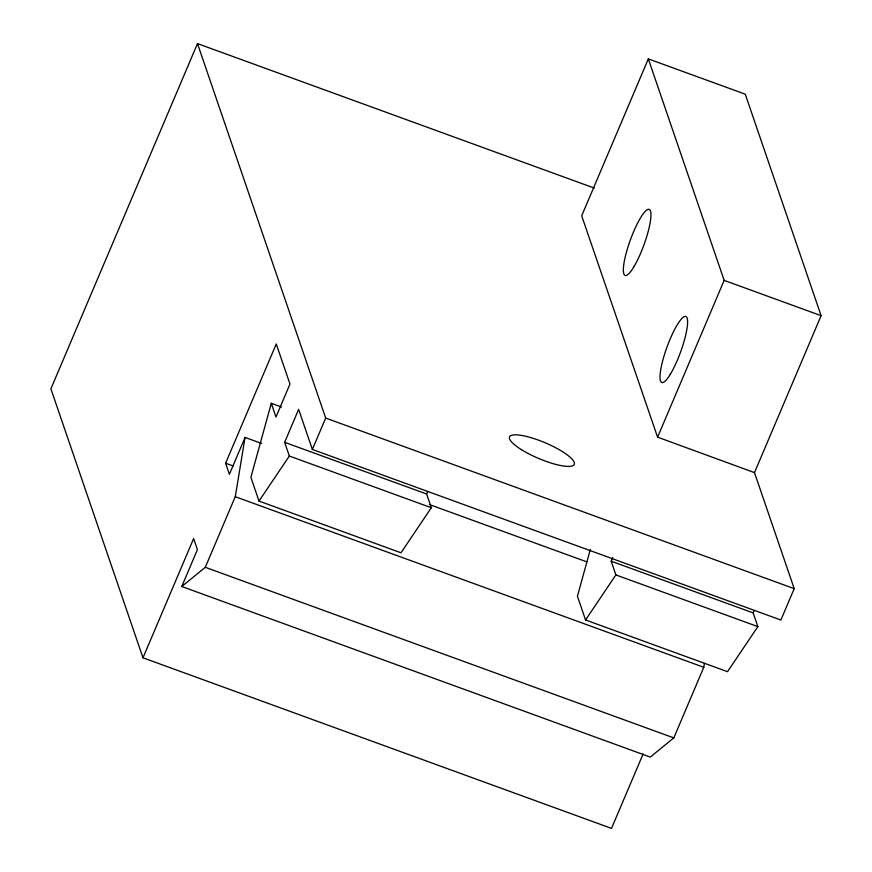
<?xml version="1.0" encoding="UTF-8"?>
<svg xmlns="http://www.w3.org/2000/svg" width="872" height="872" viewBox="0 0 872 872"><rect width="100%" height="100%" fill="white"/><g stroke="black" fill="none" stroke-linecap="round" stroke-linejoin="round"><path stroke-width="1.31" d="M704.434 663.33L703.78 667.287L673.805 737.897L650.283 757.092L181.768 586.507L205.28 567.312L235.266 496.702L245.065 437.428L261.698 443.488M281.514 407.017L271.29 403.289L250.885 477.355L259.017 501.084L400.989 552.783L431.324 507.733L426.626 494.01L427.662 491.579M590.311 549.469L577.428 596.252L585.548 619.981L727.531 671.68L757.866 626.619L753.168 612.907L754.204 610.465M594.322 188.09L197.486 43.6L50.892 388.836L142.986 657.815L611.512 828.4L643.154 753.866M142.986 657.815L193.628 538.547L197.421 549.622L181.768 586.507M245.065 437.428L229.401 474.303L225.608 463.228L276.25 343.971L289.973 384.051L275.977 417.001L271.29 403.289M431.324 507.733L289.341 456.034L284.654 442.322L298.638 409.36L312.361 449.451L780.887 620.036L794.207 588.654L754.487 472.624L821.108 315.675L745.266 94.187L648.332 58.893L581.689 215.809L657.586 437.166L754.487 472.624M312.361 449.451L325.692 418.07L197.486 43.6M657.586 437.166L724.163 280.381L648.332 58.893M757.866 626.619L615.883 574.921L611.185 561.208L612.744 557.546M259.017 501.084L289.341 456.034M585.548 619.981L615.883 574.921M724.163 280.381L821.108 315.675M325.692 418.07L794.207 588.654M284.654 442.322L426.626 494.01M611.185 561.208L753.168 612.907M429.395 504.539L586.845 561.873M225.608 463.228L233.293 466.03M235.266 496.702L703.78 667.287M205.28 567.312L673.805 737.897M670.274 374.317A35.142 7.227 -70 0 0 687.136 318.106A35.142 7.227 -70 0 0 664.017 356.038A35.142 7.227 -70 0 0 670.274 374.317M633.617 267.246A35.142 7.227 -70 0 0 650.479 211.035A35.142 7.227 -70 0 0 627.36 248.978A35.142 7.227 -70 0 0 633.617 267.246M521.598 449.756A35.142 8.491 23 0 0 574.038 464.711A35.142 8.491 23 0 0 530.045 437.384A35.142 8.491 23 0 0 521.598 449.756"/></g></svg>
